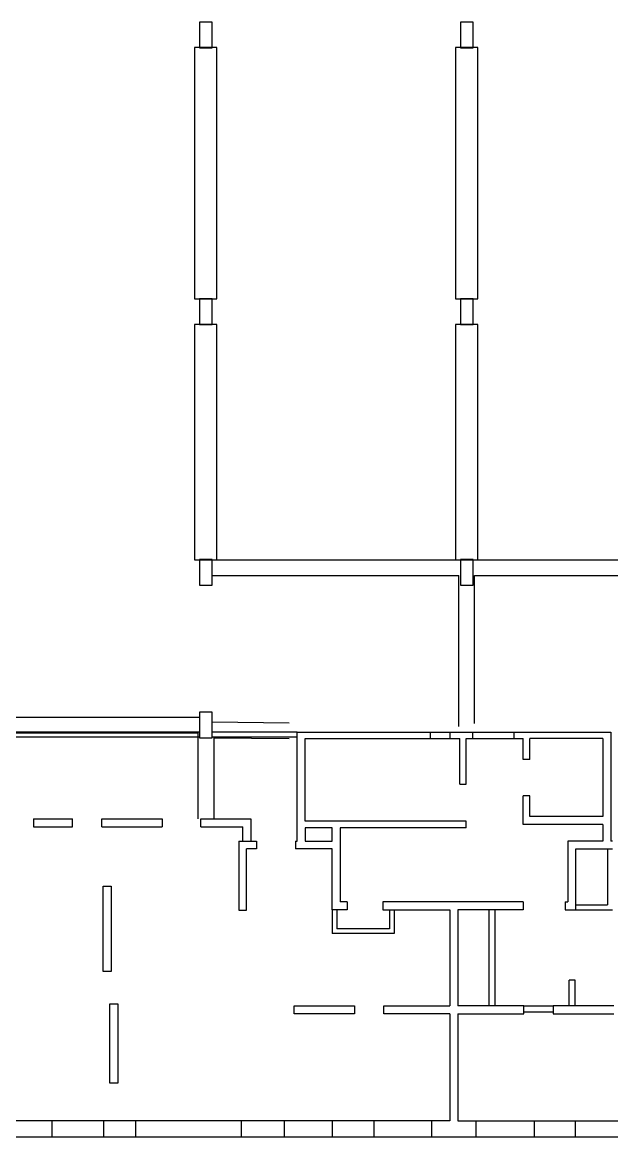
# Model space of a CAD drawing. Header units: metres. Extents: x -681087 to 1033303, y 74272 to 2630761.
# Drawn here: x 77918 to 96441, y 2174654 to 2209704 of the extents above; entities that cross this region are included whole.
import ezdxf

# ---------------------------------------------------------------- set-up
doc = ezdxf.new("R2010")
doc.units = ezdxf.units.M
for name, color, linetype in [('SKELETON_CLEAN', 7, 'Continuous'), ('SKELETON_ISOLATED', 1, 'Continuous'), ('SKELETON_ORIGINAL', 8, 'Continuous')]:
    doc.layers.add(name, color=color, linetype=linetype)

msp = doc.modelspace()

# ---------------------------------------------------------------- linework, layer by layer
at = {"layer": 'SKELETON_CLEAN'}
for p, q in [((83884, 2209704), (83484, 2209704)), ((83484, 2209704), (83484, 2208904)), ((83884, 2208904), (83884, 2209704)), ((92084, 2209704), (91684, 2209704)), ((91684, 2209704), (91684, 2208904)), ((92084, 2208904), (92084, 2209704)), ((84034, 2208907), (83334, 2208907)), ((83334, 2208907), (83334, 2201007)), ((83484, 2208904), (83884, 2208904)), ((84034, 2201007), (84034, 2208907)), ((92234, 2208907), (91534, 2208907)), ((91534, 2208907), (91534, 2201007)), ((91684, 2208904), (92084, 2208904)), ((92234, 2201007), (92234, 2208907)), ((83334, 2201007), (84034, 2201007)), ((83884, 2201004), (83484, 2201004)), ((83484, 2201004), (83484, 2200204)), ((83884, 2200204), (83884, 2201004)), ((91534, 2201007), (92234, 2201007)), ((92084, 2201004), (91684, 2201004)), ((91684, 2201004), (91684, 2200204)), ((92084, 2200204), (92084, 2201004)), ((84034, 2200202), (83334, 2200202)), ((83334, 2200202), (83334, 2192802)), ((83484, 2200204), (83884, 2200204)), ((84034, 2192802), (84034, 2200202)), ((92234, 2200202), (91534, 2200202)), ((91534, 2200202), (91534, 2192802)), ((91684, 2200204), (92084, 2200204)), ((92234, 2192802), (92234, 2200202)), ((83334, 2192802), (84034, 2192802)), ((83884, 2192804), (83484, 2192804)), ((83484, 2192804), (83484, 2192004)), ((83884, 2192004), (83884, 2192804)), ((83884, 2192802), (91684, 2192802)), ((91534, 2192802), (92234, 2192802)), ((92084, 2192804), (91684, 2192804)), ((91684, 2192804), (91684, 2192004)), ((92084, 2192004), (92084, 2192804)), ((92084, 2192802), (99658, 2192802)), ((83884, 2192302), (91634, 2192302)), ((91634, 2187554), (91634, 2192302)), ((92134, 2192302), (99834, 2192302)), ((92134, 2187654), (92134, 2192302)), ((83484, 2192004), (83884, 2192004)), ((91684, 2192004), (92084, 2192004)), ((83884, 2188004), (83484, 2188004)), ((83484, 2188004), (83484, 2187204)), ((83884, 2187204), (83884, 2188004)), ((83484, 2187204), (83884, 2187204)), ((86553, 2187374), (83884, 2187374)), ((83934, 2187204), (86303, 2187174)), ((83934, 2187204), (83934, 2184654)), ((86553, 2183954), (86553, 2187374)), ((86553, 2187374), (96413, 2187374)), ((86803, 2184574), (86803, 2187174)), ((86803, 2187174), (91663, 2187174)), ((91663, 2185744), (91663, 2187174)), ((91863, 2185744), (91863, 2187174)), ((91863, 2187174), (93663, 2187174)), ((93663, 2186519), (93663, 2187174)), ((93863, 2186519), (93863, 2187174)), ((96163, 2187174), (93863, 2187174)), ((96163, 2187174), (96163, 2184724)), ((96413, 2187374), (96413, 2183954)), ((93863, 2186519), (93663, 2186519)), ((91663, 2185744), (91863, 2185744)), ((93663, 2184474), (93663, 2185379)), ((93863, 2185379), (93663, 2185379)), ((93863, 2184724), (93863, 2185379)), ((96163, 2184724), (93863, 2184724)), ((78268, 2184654), (78268, 2184404)), ((78268, 2184654), (79498, 2184654)), ((78268, 2184404), (79498, 2184404)), ((79498, 2184404), (79498, 2184654)), ((80418, 2184404), (80418, 2184654)), ((80418, 2184654), (82308, 2184654)), ((80418, 2184404), (82308, 2184404)), ((82308, 2184654), (82308, 2184404)), ((83528, 2184404), (83528, 2184654)), ((83528, 2184654), (85103, 2184654)), ((83528, 2184404), (84853, 2184404)), ((84853, 2183954), (84853, 2184404)), ((85103, 2184654), (85103, 2183954)), ((91863, 2184574), (86803, 2184574)), ((86803, 2184374), (86803, 2183954)), ((87653, 2184374), (86803, 2184374)), ((87653, 2183954), (87653, 2184374)), ((87903, 2184374), (87903, 2182044)), ((91863, 2184374), (87903, 2184374)), ((91863, 2184374), (91863, 2184574)), ((96163, 2184474), (93663, 2184474)), ((96163, 2184474), (96163, 2183954)), ((84718, 2183954), (84718, 2181784)), ((84718, 2183954), (85283, 2183954)), ((84968, 2181784), (84968, 2183704)), ((85283, 2183704), (84968, 2183704)), ((85283, 2183954), (85283, 2183704)), ((86503, 2183954), (86553, 2183954)), ((86503, 2183954), (86503, 2183704)), ((87653, 2183704), (86503, 2183704)), ((86803, 2183954), (87653, 2183954)), ((87653, 2181794), (87653, 2183704)), ((95063, 2183954), (95063, 2182044)), ((96163, 2183954), (95063, 2183954)), ((95313, 2181794), (95313, 2183704)), ((95313, 2183704), (96463, 2183704)), ((96313, 2183704), (96313, 2181944)), ((96463, 2183954), (96413, 2183954)), ((80458, 2179854), (80458, 2182534)), ((80458, 2182534), (80708, 2182534)), ((80708, 2182534), (80708, 2179854)), ((88123, 2182044), (87903, 2182044)), ((88123, 2182044), (88123, 2181794)), ((93663, 2182044), (89243, 2182044)), ((89243, 2182044), (89243, 2181794)), ((93663, 2182044), (93663, 2181794)), ((94983, 2182044), (94983, 2181794)), ((94983, 2182044), (95063, 2182044)), ((95313, 2181944), (96313, 2181944)), ((84718, 2181784), (84968, 2181784)), ((88123, 2181794), (87653, 2181794)), ((87653, 2181794), (87653, 2181044)), ((87803, 2181794), (87803, 2181194)), ((89243, 2181794), (91358, 2181794)), ((89453, 2181794), (89453, 2181194)), ((89603, 2181794), (89603, 2181044)), ((91358, 2181794), (91358, 2178769)), ((93663, 2181794), (91608, 2181794)), ((91608, 2181794), (91608, 2178769)), ((94983, 2181794), (95313, 2181794)), ((95313, 2181794), (96463, 2181794)), ((89453, 2181194), (87803, 2181194)), ((89603, 2181044), (87653, 2181044)), ((80708, 2179854), (80458, 2179854)), ((95103, 2178769), (95103, 2179574)), ((95293, 2179574), (95103, 2179574)), ((95293, 2178769), (95293, 2179574)), ((80668, 2176334), (80668, 2178834)), ((80668, 2178834), (80918, 2178834)), ((80918, 2178834), (80918, 2176334)), ((86463, 2178519), (86463, 2178769)), ((86463, 2178769), (88363, 2178769)), ((88363, 2178769), (88363, 2178519)), ((89283, 2178519), (89283, 2178769)), ((89283, 2178769), (91358, 2178769)), ((93683, 2178769), (91608, 2178769)), ((93683, 2178519), (93683, 2178769)), ((93683, 2178769), (94603, 2178769)), ((96503, 2178769), (94603, 2178769)), ((94603, 2178769), (94603, 2178519)), ((88363, 2178519), (86463, 2178519)), ((91358, 2178519), (89283, 2178519)), ((91358, 2178519), (91358, 2175154)), ((91608, 2178519), (93683, 2178519)), ((91608, 2178519), (91608, 2175154)), ((94603, 2178519), (96503, 2178519)), ((80918, 2176334), (80668, 2176334)), ((91358, 2175154), (76583, 2175154)), ((91608, 2175154), (105983, 2175154)), ((77083, 2174654), (106233, 2174654))]:
    msp.add_line(p, q, dxfattribs=at)
at = {"layer": 'SKELETON_ISOLATED'}
for p, q in [((75684, 2187854), (83484, 2187854)), ((83884, 2187704), (86309, 2187674)), ((83484, 2187224), (75684, 2187224)), ((79609, 2187364), (79559, 2187364)), ((83434, 2187354), (83434, 2184654)), ((86553, 2187224), (83884, 2187224)), ((90743, 2187174), (90743, 2187374)), ((91363, 2187174), (91363, 2187374)), ((92073, 2187174), (92073, 2187374)), ((93373, 2187174), (93373, 2187374)), ((92578, 2181794), (92578, 2178769)), ((92768, 2181794), (92768, 2178769)), ((93683, 2178579), (94603, 2178579)), ((78853, 2174654), (78853, 2175154)), ((80473, 2175154), (80473, 2174654)), ((81483, 2174654), (81483, 2175154)), ((84803, 2174654), (84803, 2175154)), ((86143, 2175154), (86143, 2174654)), ((87663, 2174654), (87663, 2175154)), ((88963, 2175154), (88963, 2174654)), ((90783, 2174654), (90783, 2175154)), ((92183, 2174654), (92183, 2175154)), ((94003, 2175154), (94003, 2174654)), ((95303, 2174654), (95303, 2175154))]:
    msp.add_line(p, q, dxfattribs=at)
at = {"layer": 'SKELETON_ORIGINAL'}
for p, q in [((83884, 2209704), (83484, 2209704)), ((83484, 2209704), (83484, 2208904)), ((83884, 2208904), (83884, 2209704)), ((92084, 2209704), (91684, 2209704)), ((91684, 2209704), (91684, 2208904)), ((92084, 2208904), (92084, 2209704)), ((84034, 2208907), (83334, 2208907)), ((83334, 2208907), (83334, 2201007)), ((83484, 2208904), (83884, 2208904)), ((84034, 2201007), (84034, 2208907)), ((92234, 2208907), (91534, 2208907)), ((91534, 2208907), (91534, 2201007)), ((91684, 2208904), (92084, 2208904)), ((92234, 2201007), (92234, 2208907)), ((83334, 2201007), (84034, 2201007)), ((83884, 2201004), (83484, 2201004)), ((83484, 2201004), (83484, 2200204)), ((83884, 2200204), (83884, 2201004)), ((91534, 2201007), (92234, 2201007)), ((92084, 2201004), (91684, 2201004)), ((91684, 2201004), (91684, 2200204)), ((92084, 2200204), (92084, 2201004)), ((84034, 2200202), (83334, 2200202)), ((83334, 2200202), (83334, 2192802)), ((83484, 2200204), (83884, 2200204)), ((84034, 2192802), (84034, 2200202)), ((92234, 2200202), (91534, 2200202)), ((91534, 2200202), (91534, 2192802)), ((91684, 2200204), (92084, 2200204)), ((92234, 2192802), (92234, 2200202)), ((83334, 2192802), (84034, 2192802)), ((83884, 2192804), (83484, 2192804)), ((83484, 2192804), (83484, 2192004)), ((83884, 2192004), (83884, 2192804)), ((83884, 2192802), (91684, 2192802)), ((91534, 2192802), (92234, 2192802)), ((92084, 2192804), (91684, 2192804)), ((91684, 2192804), (91684, 2192004)), ((92084, 2192004), (92084, 2192804)), ((92084, 2192802), (99658, 2192802)), ((83884, 2192302), (91634, 2192302)), ((91634, 2187554), (91634, 2192302)), ((92134, 2192302), (99834, 2192302)), ((92134, 2187654), (92134, 2192302)), ((83484, 2192004), (83884, 2192004)), ((91684, 2192004), (92084, 2192004)), ((75684, 2187854), (83484, 2187854)), ((83884, 2188004), (83484, 2188004)), ((83484, 2188004), (83484, 2187204)), ((83884, 2187204), (83884, 2188004)), ((83884, 2187704), (86309, 2187674)), ((83484, 2187374), (75684, 2187374)), ((83484, 2187224), (75684, 2187224)), ((75734, 2187354), (83434, 2187354)), ((83434, 2187354), (83434, 2184654)), ((83484, 2187204), (83884, 2187204)), ((86553, 2187374), (83884, 2187374)), ((86553, 2187224), (83884, 2187224)), ((83934, 2187204), (86303, 2187174)), ((83934, 2187204), (83934, 2184654)), ((86553, 2183954), (86553, 2187374)), ((86553, 2187374), (96413, 2187374)), ((86803, 2184574), (86803, 2187174)), ((86803, 2187174), (91663, 2187174)), ((90743, 2187174), (90743, 2187374)), ((91363, 2187174), (91363, 2187374)), ((91663, 2185744), (91663, 2187174)), ((91863, 2185744), (91863, 2187174)), ((91863, 2187174), (93663, 2187174)), ((92073, 2187174), (92073, 2187374)), ((93373, 2187174), (93373, 2187374)), ((93663, 2186519), (93663, 2187174)), ((93863, 2186519), (93863, 2187174)), ((96163, 2187174), (93863, 2187174)), ((96163, 2187174), (96163, 2184724)), ((96413, 2187374), (96413, 2183954)), ((93863, 2186519), (93663, 2186519)), ((91663, 2185744), (91863, 2185744)), ((93663, 2184474), (93663, 2185379)), ((93863, 2185379), (93663, 2185379)), ((93863, 2184724), (93863, 2185379)), ((96163, 2184724), (93863, 2184724)), ((78268, 2184654), (78268, 2184404)), ((78268, 2184654), (79498, 2184654)), ((78268, 2184404), (79498, 2184404)), ((79498, 2184404), (79498, 2184654)), ((80418, 2184404), (80418, 2184654)), ((80418, 2184654), (82308, 2184654)), ((80418, 2184404), (82308, 2184404)), ((82308, 2184654), (82308, 2184404)), ((83528, 2184404), (83528, 2184654)), ((83528, 2184654), (85103, 2184654)), ((83528, 2184404), (84853, 2184404)), ((84853, 2183954), (84853, 2184404)), ((85103, 2184654), (85103, 2183954)), ((91863, 2184574), (86803, 2184574)), ((86803, 2184374), (86803, 2183954)), ((87653, 2184374), (86803, 2184374)), ((87653, 2183954), (87653, 2184374)), ((87903, 2184374), (87903, 2182044)), ((91863, 2184374), (87903, 2184374)), ((91863, 2184374), (91863, 2184574)), ((96163, 2184474), (93663, 2184474)), ((96163, 2184474), (96163, 2183954)), ((84718, 2183954), (84718, 2181784)), ((84718, 2183954), (85283, 2183954)), ((84968, 2181784), (84968, 2183704)), ((85283, 2183704), (84968, 2183704)), ((85283, 2183954), (85283, 2183704)), ((86503, 2183954), (86553, 2183954)), ((86503, 2183954), (86503, 2183704)), ((87653, 2183704), (86503, 2183704)), ((86803, 2183954), (87653, 2183954)), ((87653, 2181794), (87653, 2183704)), ((95063, 2183954), (95063, 2182044)), ((96163, 2183954), (95063, 2183954)), ((95313, 2181794), (95313, 2183704)), ((95313, 2183704), (96463, 2183704)), ((96313, 2183704), (96313, 2181944)), ((96463, 2183954), (96413, 2183954)), ((80458, 2179854), (80458, 2182534)), ((80458, 2182534), (80708, 2182534)), ((80708, 2182534), (80708, 2179854)), ((88123, 2182044), (87903, 2182044)), ((88123, 2182044), (88123, 2181794)), ((93663, 2182044), (89243, 2182044)), ((89243, 2182044), (89243, 2181794)), ((93663, 2182044), (93663, 2181794)), ((94983, 2182044), (94983, 2181794)), ((94983, 2182044), (95063, 2182044)), ((95313, 2181944), (96313, 2181944)), ((84718, 2181784), (84968, 2181784)), ((88123, 2181794), (87653, 2181794)), ((87653, 2181794), (87653, 2181044)), ((87803, 2181794), (87803, 2181194)), ((89243, 2181794), (91358, 2181794)), ((89453, 2181794), (89453, 2181194)), ((89603, 2181794), (89603, 2181044)), ((91358, 2181794), (91358, 2178769)), ((93663, 2181794), (91608, 2181794)), ((91608, 2181794), (91608, 2178769)), ((92578, 2181794), (92578, 2178769)), ((92768, 2181794), (92768, 2178769)), ((94983, 2181794), (95313, 2181794)), ((95313, 2181794), (96463, 2181794)), ((89453, 2181194), (87803, 2181194)), ((89603, 2181044), (87653, 2181044)), ((80708, 2179854), (80458, 2179854)), ((95103, 2178769), (95103, 2179574)), ((95293, 2179574), (95103, 2179574)), ((95293, 2179574), (95103, 2179574)), ((95293, 2178769), (95293, 2179574)), ((80668, 2176334), (80668, 2178834)), ((80668, 2178834), (80918, 2178834)), ((80918, 2178834), (80918, 2176334)), ((86463, 2178519), (86463, 2178769)), ((86463, 2178769), (88363, 2178769)), ((88363, 2178769), (88363, 2178519)), ((89283, 2178519), (89283, 2178769)), ((89283, 2178769), (91358, 2178769)), ((93683, 2178769), (91608, 2178769)), ((93683, 2178519), (93683, 2178769)), ((93683, 2178769), (94603, 2178769)), ((96503, 2178769), (94603, 2178769)), ((94603, 2178769), (94603, 2178519)), ((88363, 2178519), (86463, 2178519)), ((91358, 2178519), (89283, 2178519)), ((91358, 2178519), (91358, 2175154)), ((91608, 2178519), (93683, 2178519)), ((91608, 2178519), (91608, 2175154)), ((93683, 2178579), (94603, 2178579)), ((94603, 2178519), (96503, 2178519)), ((80918, 2176334), (80668, 2176334)), ((91358, 2175154), (76583, 2175154)), ((78853, 2174654), (78853, 2175154)), ((80473, 2175154), (80473, 2174654)), ((81483, 2174654), (81483, 2175154)), ((84803, 2174654), (84803, 2175154)), ((86143, 2175154), (86143, 2174654)), ((87663, 2174654), (87663, 2175154)), ((88963, 2175154), (88963, 2174654)), ((90783, 2174654), (90783, 2175154)), ((91608, 2175154), (105983, 2175154)), ((92183, 2174654), (92183, 2175154)), ((94003, 2175154), (94003, 2174654)), ((95303, 2174654), (95303, 2175154)), ((77083, 2174654), (106233, 2174654))]:
    msp.add_line(p, q, dxfattribs=at)

doc.saveas('drawing.dxf')
